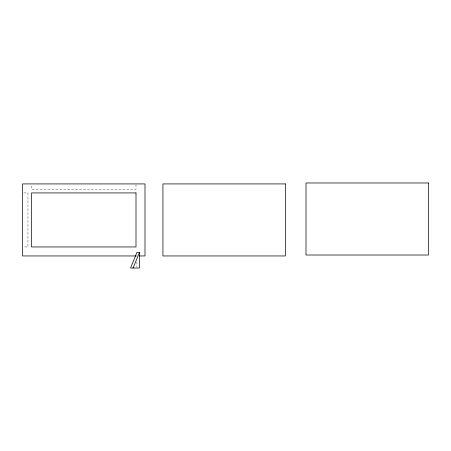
<?xml version="1.0" encoding="UTF-8"?>
<svg xmlns="http://www.w3.org/2000/svg" width="451" height="451" viewBox="0 0 451 451"><rect width="100%" height="100%" fill="white"/><g stroke="black" fill="none" stroke-linecap="round" stroke-linejoin="round"><path stroke-width="0.34" stroke-dasharray="2.25 1.69" d="M23.903 192.927L27.951 192.927L27.951 246.951L23.903 246.951M136.924 255.136L136.924 256.489M136.924 261.913L136.924 267.342M135.999 184.594L135.999 189.324L31.553 189.324L31.553 184.594"/><path stroke-width="0.68" d="M133.101 268.018L139.472 252.425L136.924 252.425L130.559 268.018L139.472 268.018L139.472 252.425M135.852 255.954L22.55 255.954L22.55 183.923L145.002 183.923L145.002 255.954L139.37 255.954M428.45 182.982L305.998 182.982L305.998 255.012L428.45 255.012L428.45 182.982M285.382 183.923L162.929 183.923L162.929 255.954L285.382 255.954L285.382 183.923M135.999 192.927L31.553 192.927L31.553 246.951L135.999 246.951L135.999 192.927"/></g></svg>
